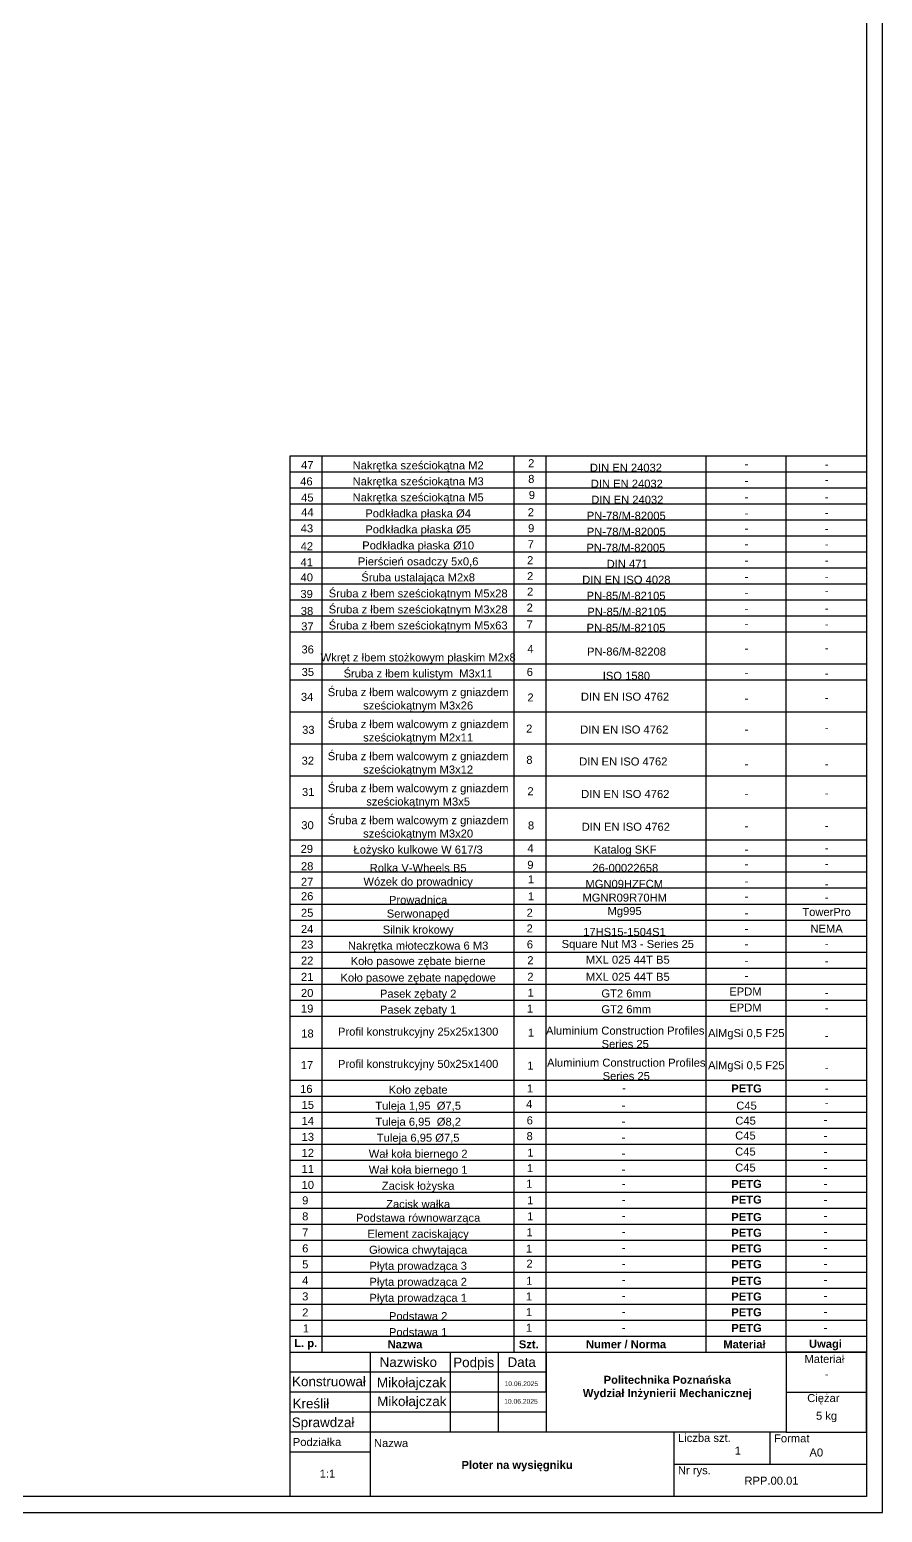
# Model space of a CAD drawing. Header units: millimetres. Extents: x 587 to 10361, y -8386 to 1488.
# Drawn here: x 8573.6 to 8840, y -6566.6 to -6103.5 of the extents above; entities that cross this region are included whole.
import ezdxf
from ezdxf.enums import TextEntityAlignment as Align

# ---------------------------------------------------------------- set-up
doc = ezdxf.new("R2010")
doc.units = ezdxf.units.MM
doc.layers.add('Gruba', color=7, linetype='Continuous', lineweight=30)
doc.layers.add('Wymiar', color=3, linetype='Continuous', lineweight=20)
doc.styles.add('arial_ttf', font='arial.ttf')
doc.styles.add('Inzynierka', font='arial.ttf')

msp = doc.modelspace()

# ---------------------------------------------------------------- linework, layer by layer
at = {"layer": 'Gruba'}
for p, q in [((8834.966, -5730.562), (8834.966, -6561.562)), ((8654.966, -6236.562), (8834.966, -6236.562)), ((8654.966, -6241.562), (8834.966, -6241.562)), ((8654.966, -6246.562), (8834.966, -6246.562)), ((8654.966, -6251.562), (8834.966, -6251.562)), ((8654.966, -6256.562), (8834.966, -6256.562)), ((8654.966, -6261.562), (8834.966, -6261.562)), ((8654.966, -6266.562), (8834.966, -6266.562)), ((8654.966, -6271.562), (8834.966, -6271.562)), ((8654.966, -6271.562), (8834.966, -6271.562)), ((8654.966, -6271.562), (8834.966, -6271.562)), ((8654.966, -6276.562), (8834.966, -6276.562)), ((8654.966, -6281.562), (8834.966, -6281.562)), ((8654.966, -6286.562), (8834.966, -6286.562)), ((8654.966, -6291.562), (8834.966, -6291.562)), ((8654.966, -6291.562), (8834.966, -6291.562)), ((8654.966, -6301.562), (8834.966, -6301.562)), ((8654.966, -6306.562), (8834.966, -6306.562)), ((8654.966, -6316.562), (8834.966, -6316.562)), ((8654.966, -6316.562), (8834.966, -6316.562)), ((8654.966, -6326.562), (8834.966, -6326.562)), ((8654.966, -6336.562), (8834.966, -6336.562)), ((8654.966, -6336.562), (8834.966, -6336.562)), ((8654.966, -6346.562), (8834.966, -6346.562)), ((8654.966, -6356.562), (8834.966, -6356.562)), ((8654.966, -6361.562), (8834.966, -6361.562)), ((8654.966, -6366.562), (8834.966, -6366.562)), ((8654.966, -6371.562), (8834.966, -6371.562)), ((8654.966, -6376.562), (8834.966, -6376.562)), ((8654.966, -6381.562), (8834.966, -6381.562)), ((8654.966, -6386.562), (8834.966, -6386.562)), ((8654.966, -6391.562), (8834.966, -6391.562)), ((8654.966, -6396.562), (8834.966, -6396.562)), ((8654.966, -6401.562), (8834.966, -6401.562)), ((8654.966, -6406.562), (8834.966, -6406.562)), ((8654.966, -6411.562), (8834.966, -6411.562)), ((8654.966, -6421.562), (8834.966, -6421.562)), ((8654.966, -6436.562), (8664.966, -6436.562)), ((8654.966, -6436.562), (8834.966, -6436.562)), ((8679.966, -6516.562), (8679.966, -6561.562)), ((8679.966, -6516.562), (8679.966, -6561.562)), ((8679.966, -6516.562), (8679.966, -6561.562)), ((8704.966, -6516.562), (8704.966, -6541.562)), ((8704.966, -6516.562), (8704.966, -6541.562)), ((8704.966, -6516.562), (8704.966, -6541.562)), ((8719.966, -6516.562), (8719.966, -6541.562)), ((8719.966, -6516.562), (8719.966, -6541.562)), ((8719.966, -6516.562), (8719.966, -6541.562)), ((8734.966, -6516.562), (8734.966, -6541.562)), ((8734.966, -6529.062), (8734.966, -6516.562)), ((8734.966, -6516.562), (8734.966, -6541.562)), ((8734.966, -6529.062), (8734.966, -6516.562)), ((8734.966, -6516.562), (8734.966, -6541.562)), ((8734.966, -6529.062), (8734.966, -6516.562)), ((8734.966, -6522.812), (8654.966, -6522.812)), ((8734.966, -6522.812), (8654.966, -6522.812)), ((8734.966, -6522.812), (8654.966, -6522.812)), ((8734.966, -6529.062), (8654.966, -6529.062)), ((8734.966, -6529.062), (8654.966, -6529.062)), ((8734.966, -6529.062), (8654.966, -6529.062)), ((8809.966, -6529.062), (8834.966, -6529.062)), ((8809.966, -6529.062), (8834.966, -6529.062)), ((8809.966, -6529.062), (8834.966, -6529.062)), ((8734.966, -6535.312), (8654.966, -6535.312)), ((8734.966, -6535.312), (8654.966, -6535.312)), ((8734.966, -6535.312), (8654.966, -6535.312)), ((8809.966, -6541.562), (8654.966, -6541.562)), ((8809.966, -6541.562), (8654.966, -6541.562)), ((8809.966, -6541.562), (8654.966, -6541.562)), ((8679.966, -6541.562), (8679.966, -6547.812)), ((8679.966, -6541.562), (8679.966, -6547.812)), ((8679.966, -6541.562), (8679.966, -6547.812)), ((8774.966, -6561.562), (8774.966, -6541.562)), ((8774.966, -6561.562), (8774.966, -6541.562)), ((8774.966, -6561.562), (8774.966, -6541.562)), ((8804.966, -6551.562), (8804.966, -6541.562)), ((8804.966, -6551.562), (8804.966, -6541.562)), ((8804.966, -6551.562), (8804.966, -6541.562)), ((8679.966, -6547.812), (8654.966, -6547.812)), ((8679.966, -6547.812), (8654.966, -6547.812)), ((8679.966, -6547.812), (8654.966, -6547.812)), ((8774.966, -6551.562), (8834.966, -6551.562)), ((8774.966, -6551.562), (8834.966, -6551.562)), ((8774.966, -6551.562), (8834.966, -6551.562)), ((8834.966, -6561.562), (7655.966, -6561.562))]:
    msp.add_line(p, q, dxfattribs=at)
at = {"layer": 'Gruba', "transparency": 33554687}
for p, q in [((8654.966, -6516.562), (8654.966, -6236.562)), ((8654.966, -6436.562), (8654.966, -6236.562)), ((8664.97, -6511.562), (8664.97, -6236.562)), ((8664.97, -6436.562), (8664.97, -6236.562)), ((8724.965, -6511.562), (8724.965, -6236.562)), ((8724.965, -6436.562), (8724.965, -6236.562)), ((8734.966, -6511.562), (8734.966, -6236.562)), ((8734.966, -6436.562), (8734.966, -6236.562)), ((8784.965, -6511.562), (8784.965, -6236.562)), ((8784.965, -6436.562), (8784.965, -6236.562)), ((8809.966, -6511.562), (8809.966, -6236.562)), ((8809.966, -6436.562), (8809.966, -6236.562)), ((8664.97, -6516.562), (8664.97, -6401.372)), ((8724.965, -6516.562), (8724.965, -6403.037)), ((8734.966, -6516.562), (8734.966, -6403.037)), ((8784.965, -6516.562), (8784.965, -6403.037)), ((8809.966, -6516.562), (8809.966, -6403.037))]:
    msp.add_line(p, q, dxfattribs=at)
at = {"layer": 'Gruba', "color": 7, "linetype": 'Continuous', "transparency": 33554687}
for p, q in [((8654.966, -6431.562), (8834.966, -6431.562)), ((8654.966, -6436.562), (8834.966, -6436.562)), ((8654.966, -6441.562), (8834.966, -6441.562)), ((8654.966, -6446.562), (8834.966, -6446.562)), ((8654.966, -6451.562), (8834.966, -6451.562)), ((8654.966, -6456.562), (8834.966, -6456.562)), ((8654.966, -6461.562), (8834.966, -6461.562)), ((8654.966, -6466.562), (8834.966, -6466.562)), ((8654.966, -6471.562), (8834.966, -6471.562)), ((8654.966, -6476.562), (8834.966, -6476.562)), ((8654.966, -6481.562), (8834.966, -6481.562)), ((8654.966, -6486.562), (8834.966, -6486.562)), ((8654.966, -6491.562), (8834.966, -6491.562)), ((8654.966, -6496.562), (8834.966, -6496.562)), ((8654.966, -6501.562), (8834.966, -6501.562)), ((8654.966, -6506.562), (8834.966, -6506.562)), ((8654.966, -6511.562), (8834.966, -6511.562))]:
    msp.add_line(p, q, dxfattribs=at)
at = {"layer": 'Gruba'}
for points in [[(7650.966, -6566.562), (8839.966, -6566.562), (8839.966, -5725.562), (7650.966, -5725.562)], [(8834.966, -6561.562), (8654.966, -6561.562), (8654.966, -6516.562), (8834.966, -6516.562)], [(8834.966, -6561.562), (8654.966, -6561.562), (8654.966, -6516.562), (8834.966, -6516.562)], [(8834.966, -6516.562), (8809.966, -6516.562), (8809.966, -6541.562), (8834.966, -6541.562)], [(8834.966, -6516.562), (8809.966, -6516.562), (8809.966, -6541.562), (8834.966, -6541.562)], [(8834.966, -6516.562), (8809.966, -6516.562), (8809.966, -6541.562), (8834.966, -6541.562)], [(8834.966, -6516.562), (8809.966, -6516.562), (8809.966, -6541.562), (8834.966, -6541.562)]]:
    msp.add_lwpolyline(points, close=True, dxfattribs=at)

# ---------------------------------------------------------------- texts
at = {"layer": 'Gruba', "color": 7, "style": 'arial_ttf'}
for s, height, p in [('Nazwisko', 3, (8682.932, -6518.153)), ('Podpis', 3, (8705.915, -6518.222)), ('Data', 3, (8722.888, -6518.15)), ('Materiał', 2.5, (8815.641, -6517.406)), ('Konstruował', 3, (8655.579, -6524.175)), ('Kreślił', 3, (8655.735, -6531.076)), ('Ciężar', 2.5, (8816.494, -6529.619)), ('Sprawdzał', 3, (8655.489, -6536.949)), ('Podziałka', 2.5, (8655.81, -6543.339)), ('Format', 2.5, (8806.144, -6542.181)), ('Nazwa', 2.5, (8681.173, -6543.675)), ('Nr rys.', 2.5, (8776.112, -6552.154))]:
    msp.add_text(s, height=height, dxfattribs=at).set_placement(p, align=Align.TOP_LEFT)
at = {"layer": 'Gruba', "width": 39.17918, "attachment_point": 1, "style": 'Inzynierka'}
for s, insert, char_height in [('2', (8729.333, -6237.633), 2.5), ('47', (8658.393, -6238.201), 2.5), ('46', (8658.13, -6243.312), 2.5), ('8', (8729.333, -6242.545), 2.5), ('45', (8658.424, -6248.36), 2.5), ('9', (8729.525, -6247.554), 2.5), ('44', (8658.424, -6252.959), 2.5), ('2', (8729.209, -6252.949), 2.5), ('43', (8658.277, -6257.994), 2.5), ('9', (8729.314, -6257.945), 2.5), ('42', (8658.258, -6263.57), 2.5), ('7', (8729.162, -6262.959), 2.5), ('41', (8658.222, -6268.581), 2.5), ('2', (8728.998, -6267.921), 2.5), ('40', (8658.233, -6273.293), 2.5), ('2', (8728.983, -6272.911), 2.5), ('39', (8658.185, -6278.482), 2.5), ('2', (8728.983, -6277.753), 2.5), ('38', (8658.313, -6283.787), 2.5), ('2', (8728.863, -6282.717), 2.5), ('37', (8658.444, -6288.58), 2.5), ('7', (8728.836, -6288.013), 2.5), ('36', (8658.514, -6295.808), 2.5), ('4', (8729.06, -6295.648), 2.5), ('35', (8658.567, -6302.835), 2.5), ('6', (8728.889, -6302.835), 2.5), ('34', (8658.356, -6310.612), 2.5), ('2', (8729.093, -6310.801), 2.5), ('33', (8658.726, -6320.915), 2.5), ('2', (8728.695, -6320.529), 2.5), ('8', (8728.751, -6330.286), 2.5), ('32', (8658.57, -6330.543), 2.5), ('31', (8658.675, -6340.318), 2.5), ('2', (8729.1, -6340.093), 2.5), ('30', (8658.466, -6350.694), 2.5), ('8', (8729.257, -6350.773), 2.5), ('29', (8658.253, -6358.098), 2.5), ('4', (8729.086, -6357.902), 2.5), ('28', (8658.359, -6363.514), 2.5), ('9', (8729.058, -6363.062), 2.5), ('27', (8658.359, -6368.37), 2.5), ('1', (8729.239, -6367.609), 2.5), ('26', (8658.359, -6372.875), 2.5), ('1', (8729.239, -6372.914), 2.5), ('25', (8658.359, -6378.057), 2.5), ('2', (8728.846, -6378.028), 2.5), ('24', (8658.359, -6383.121), 2.5), ('2', (8728.846, -6382.941), 2.5), ('23', (8658.359, -6387.97), 2.5), ('6', (8728.911, -6387.919), 2.5), ('22', (8658.359, -6392.977), 2.5), ('2', (8729.072, -6392.865), 2.5), ('21', (8658.359, -6398.06), 2.5), ('2', (8729.072, -6398.029), 2.5), ('20', (8658.359, -6403.085), 2.5), ('1', (8729.137, -6403.01), 2.5), ('19', (8658.359, -6407.968), 2.5), ('1', (8728.943, -6407.982), 2.5), ('18', (8658.448, -6415.755), 2.5), ('1', (8729.267, -6415.48), 2.5), ('17', (8658.295, -6425.607), 2.5), ('1', (8729.074, -6425.753), 2.5), ('16', (8658.099, -6433.062), 2.5), ('1', (8728.944, -6432.92), 2.5), ('15', (8658.559, -6438.037), 2.5), ('4', (8728.68, -6437.803), 2.5), ('14', (8658.559, -6443.037), 2.5), ('6', (8728.873, -6442.891), 2.5), ('13', (8658.559, -6448.037), 2.5), ('8', (8728.821, -6447.81), 2.5), ('12', (8658.559, -6453.037), 2.5), ('1', (8729.073, -6452.94), 2.5), ('11', (8658.559, -6458.037), 2.5), ('1', (8728.946, -6457.805), 2.5), ('10', (8658.559, -6463.037), 2.5), ('1', (8728.694, -6462.677), 2.5), ('9', (8658.737, -6467.867), 2.5), ('1', (8729.01, -6467.858), 2.5), ('8', (8658.737, -6472.867), 2.5), ('1', (8729.01, -6472.855), 2.5), ('7', (8658.737, -6477.867), 2.5), ('1', (8728.802, -6477.853), 2.5), ('6', (8658.737, -6482.867), 2.5), ('1', (8728.644, -6482.948), 2.5), ('2', (8728.796, -6487.618), 2.5), ('5', (8658.737, -6487.867), 2.5), ('4', (8658.737, -6492.867), 2.5), ('1', (8728.706, -6492.995), 2.5), ('3', (8658.737, -6497.867), 2.5), ('1', (8728.612, -6497.88), 2.5), ('2', (8658.737, -6502.867), 2.5), ('1', (8728.612, -6502.772), 2.5), ('1', (8658.939, -6507.867), 2.5), ('1', (8728.612, -6507.663), 2.5), ('10.06.2025', (8721.957, -6525.619), 1.5), ('10.06.2025', (8721.847, -6531.142), 1.5), ('1', (8793.847, -6546.038), 2.5), ('1:1', (8664.215, -6553.227), 2.5)]:
    msp.add_mtext(s, dxfattribs=dict(at, insert=insert, char_height=char_height))
at = {"layer": 'Gruba', "char_height": 2.5, "style": 'Inzynierka'}
for s, width, insert, attachment_point in [('\\pxsm1,qc;Nakrętka sześciokątna M2', 59.99546, (8664.97, -6241.562), 7), ('\\pxsm1,qc;DIN EN 24032', 59.99546, (8729.875, -6241.562), 7), ('\\pxsm1,qc;Nakrętka sześciokątna M3', 59.99546, (8664.97, -6246.562), 7), ('\\pxsm1,qc;DIN EN 24032', 59.99546, (8730.148, -6246.562), 7), ('\\pxsm1,qc;Nakrętka sześciokątna M5', 59.99546, (8664.97, -6251.562), 7), ('\\pxsm1,qc;DIN EN 24032', 59.99546, (8730.316, -6251.562), 7), ('\\pxsm1,qc;Podkładka płaska %%C4', 59.99546, (8664.97, -6256.562), 7), ('\\pxsm1,qc;PN-78/M-82005', 59.99546, (8729.977, -6256.562), 7), ('\\pxsm1,qc;Podkładka płaska %%C5', 59.99546, (8664.97, -6261.562), 7), ('\\pxsm1,qc;PN-78/M-82005', 59.99546, (8729.977, -6261.562), 7), ('\\pxsm1,qc;Podkładka płaska %%C10', 59.99546, (8664.97, -6266.562), 7), ('\\pxsm1,qc;PN-78/M-82005', 59.99546, (8729.865, -6266.562), 7), ('\\pxsm1,qc;Pierścień osadczy 5x0,6', 59.99546, (8664.97, -6271.562), 7), ('\\pxsm1,qc;DIN 471', 59.99546, (8730.264, -6271.562), 7), ('\\pxsm1,qc;Śruba ustalająca M2x8', 59.99546, (8664.97, -6276.562), 7), ('\\pxsm1,qc;DIN EN ISO 4028', 59.99546, (8730.004, -6276.562), 7), ('\\pxsm1,qc;Śruba z łbem sześciokątnym M5x28', 59.99546, (8664.97, -6281.562), 7), ('\\pxsm1,qc;PN-85/M-82105', 59.99546, (8729.911, -6281.562), 7), ('\\pxsm1,qc;Śruba z łbem sześciokątnym M3x28', 59.99546, (8664.97, -6286.562), 7), ('\\pxsm1,qc;PN-85/M-82105', 59.99546, (8730.121, -6286.562), 7), ('\\pxsm1,qc;Śruba z łbem sześciokątnym M5x63', 59.99546, (8664.97, -6291.562), 7), ('\\pxsm1,qc;PN-85/M-82105', 59.99546, (8729.898, -6291.562), 7), ('\\pxsm1,qc;PN-86/M-82208', 59.99546, (8730.056, -6298.995), 7), ('\\pxsm1,qc;Wkręt z łbem stożkowym płaskim M2x8', 59.99546, (8664.97, -6301.562), 7), ('\\pxsm1,qc;Śruba z łbem kulistym  M3x11', 59.99546, (8664.97, -6306.562), 7), ('\\pxsm1,qc; ISO 1580', 59.99546, (8729.534, -6306.562), 7), ('\\pxsm1,qc;Śruba z łbem walcowym z gniazdem sześciokątnym M3x26', 59.99546, (8664.97, -6316.562), 7), ('\\pxsm1,qc;DIN EN ISO 4762', 59.99546, (8729.588, -6313.085), 7), ('\\pxsm1,qc;Śruba z łbem walcowym z gniazdem sześciokątnym M2x11', 59.99546, (8664.97, -6326.562), 7), ('\\pxsm1,qc;DIN EN ISO 4762', 59.99546, (8729.367, -6323.352), 7), ('\\pxsm1,qc;Śruba z łbem walcowym z gniazdem sześciokątnym M3x12', 59.99546, (8664.97, -6336.562), 7), ('\\pxsm1,qc;DIN EN ISO 4762', 59.99546, (8729.055, -6333.334), 7), ('\\pxsm1,qc;Śruba z łbem walcowym z gniazdem sześciokątnym M3x5', 59.99546, (8664.97, -6346.562), 7), ('\\pxsm1,qc;DIN EN ISO 4762', 59.99546, (8729.668, -6343.473), 7), ('\\pxsm1,qc;Śruba z łbem walcowym z gniazdem sześciokątnym M3x20', 59.99546, (8664.97, -6356.562), 7), ('\\pxsm1,qc;DIN EN ISO 4762', 59.99546, (8729.832, -6353.722), 7), ('\\pxsm1,qc;Łożysko kulkowe W 617/3', 59.99546, (8664.97, -6361.562), 7), ('\\pxsm1,qc;Katalog SKF', 59.99546, (8729.603, -6361.562), 7), ('\\pxsm1,qc;Rolka V-Wheels B5', 59.99546, (8664.97, -6366.562), 7), ('\\pxsm1,qc;26-00022658', 59.99546, (8729.676, -6366.562), 7), ('\\pxsm1,qc;Wózek do prowadnicy', 59.99546, (8664.97, -6371.562), 7), ('\\pxsm1,qc;MGN09HZFCM', 59.99546, (8729.349, -6371.562), 7), ('\\pxsm1,qc;Prowadnica', 59.99546, (8664.97, -6376.562), 7), ('\\pxsm1,qc;MGNR09R70HM', 59.99546, (8729.5, -6375.853), 7), ('\\pxsm1,qc;Serwonapęd', 59.99546, (8664.97, -6381.562), 7), ('\\pxsm1,qc;Mg995', 59.99546, (8729.454, -6380.741), 7), ('\\pxsm1,qc;Silnik krokowy', 59.99546, (8664.97, -6386.562), 7), ('\\pxsm1,qc;17HS15-1504S1', 59.99546, (8729.426, -6386.562), 7), ('\\pxsm1,qc;Nakrętka młoteczkowa 6 M3', 59.99546, (8664.97, -6391.562), 7), ('\\pxqc; Square Nut M3 - Series 25', 49.99959, (8734.966, -6387.787), 1), ('\\pxsm1,qc;Koło pasowe zębate bierne ', 59.99546, (8664.97, -6396.372), 7), ('\\pxqc; MXL 025 44T B5', 49.99959, (8734.966, -6392.702), 1), ('\\pxsm1,qc;Koło pasowe zębate napędowe ', 59.99546, (8664.97, -6401.562), 7), ('\\pxqc; MXL 025 44T B5', 49.99959, (8734.966, -6398.037), 1), ('\\pxsm1,qc;Pasek zębaty 2', 59.99546, (8664.97, -6406.562), 7), ('\\pxqc;GT2 6mm', 49.99959, (8734.966, -6403.249), 1), ('\\pxsm1,qc;Pasek zębaty 1', 59.99546, (8664.97, -6411.562), 7), ('\\pxqc;GT2 6mm', 49.99959, (8734.966, -6408.186), 1), ('\\pxsm1,qc;Profil konstrukcyjny 25x25x1300', 59.99546, (8664.97, -6418.421), 7), ('\\pxsm1,qc;Aluminium Construction Profiles Series 25', 59.99546, (8729.652, -6421.562), 7), ('\\pxqc;AlMgSi 0,5 F25', 25.00041, (8784.965, -6415.619), 1), ('\\pxsm1,qc;Profil konstrukcyjny 50x25x1400', 59.99546, (8664.97, -6428.487), 7), ('\\pxsm1,qc;Aluminium Construction Profiles Series 25', 59.99546, (8729.975, -6431.562), 7), ('\\pxqc;AlMgSi 0,5 F25', 25.00041, (8784.965, -6425.669), 1), ('\\pxsm1,qc;Koło zębate', 59.99546, (8664.97, -6436.562), 7), ('\\pxsm1,qc;Tuleja 1,95  %%C7,5', 59.99546, (8664.97, -6441.562), 7), ('\\pxsm1,qc;Tuleja 6,95  %%C8,2', 59.99546, (8664.97, -6446.562), 7), ('\\pxsm1,qc;Tuleja 6,95 %%C7,5', 59.99546, (8664.97, -6451.562), 7), ('\\pxsm1,qc;Wał koła biernego 2', 59.99546, (8664.97, -6456.562), 7), ('\\pxsm1,qc;Wał koła biernego 1', 59.99546, (8664.97, -6461.562), 7), ('\\pxsm1,qc;Zacisk łożyska', 59.99546, (8664.97, -6466.562), 7), ('\\pxsm1,qc;Zacisk wałka', 59.99546, (8664.97, -6471.562), 7), ('\\pxsm1,qc;Podstawa równowarząca', 59.99546, (8664.97, -6476.562), 7), ('\\pxsm1,qc;Element zaciskający', 59.99546, (8664.97, -6481.562), 7), ('\\pxsm1,qc;Głowica chwytająca', 59.99546, (8664.97, -6486.562), 7), ('\\pxsm1,qc;Płyta prowadząca 3', 59.99546, (8664.97, -6491.562), 7), ('\\pxsm1,qc;Płyta prowadząca 2', 59.99546, (8664.97, -6496.562), 7), ('\\pxsm1,qc;Płyta prowadząca 1', 59.99546, (8664.97, -6501.562), 7), ('\\pxsm1,qc;Podstawa 2', 59.99546, (8664.97, -6506.562), 7), ('\\pxsm1,qc;Podstawa 1', 59.99546, (8664.97, -6511.562), 7), ('Liczba szt.', 17.01044, (8776.13, -6542.061), 1)]:
    msp.add_mtext_dynamic_manual_height_columns(s, width=width, gutter_width=12.5, heights=[0], dxfattribs=dict(at, insert=insert, attachment_point=attachment_point))
at = {"layer": 'Gruba', "transparency": 33554687, "char_height": 2.5, "attachment_point": 5, "style": 'Inzynierka'}
for s, insert, width in [('-', (8797.539, -6239.112), 25.14758), ('-', (8822.539, -6239.215), 25.14758), ('-', (8797.539, -6244.319), 25.14758), ('-', (8822.539, -6244.009), 25.14758), ('-', (8797.539, -6249.382), 25.14758), ('-', (8822.539, -6249.451), 25.14758), ('-', (8797.539, -6254.456), 25.14758), ('-', (8822.539, -6254.312), 25.14758), ('-', (8797.539, -6259.174), 25.14758), ('-', (8822.539, -6259.278), 25.14758), ('-', (8797.539, -6264.062), 25.14758), ('-', (8822.539, -6264.141), 25.14758), ('-', (8797.539, -6269.169), 25.14758), ('-', (8822.539, -6269.169), 25.14758), ('-', (8797.539, -6274.271), 25.14758), ('-', (8822.539, -6274.34), 25.14758), ('-', (8797.539, -6279.237), 25.14758), ('-', (8822.539, -6278.721), 25.14758), ('-', (8797.539, -6284.338), 25.14758), ('-', (8822.539, -6284.201), 25.14758), ('-', (8797.539, -6288.92), 25.14758), ('-', (8822.539, -6289.125), 25.14758), ('-', (8797.539, -6296.661), 25.14758), ('-', (8822.539, -6296.593), 25.14758), ('-', (8797.539, -6304.218), 25.14758), ('-', (8822.539, -6304.457), 25.14758), ('-', (8797.539, -6312.297), 25.14758), ('-', (8822.539, -6312.123), 25.14758), ('-', (8797.539, -6321.959), 25.14758), ('-', (8822.539, -6321.526), 25.14758), ('-', (8797.539, -6332.812), 25.14758), ('-', (8822.539, -6332.812), 25.14758), ('-', (8797.539, -6342.023), 25.14758), ('-', (8822.539, -6341.914), 25.14758), ('-', (8797.539, -6352.161), 25.14758), ('-', (8822.539, -6352.052), 25.14758), ('-', (8797.539, -6359.427), 25.14758), ('-', (8822.539, -6359.048), 25.14758), ('-', (8797.539, -6364.037), 25.14758), ('-', (8822.539, -6363.928), 25.14758), ('-', (8797.539, -6369.399), 25.14758), ('-', (8822.539, -6370.312), 25.14758), ('-', (8797.539, -6374.166), 25.14758), ('-', (8822.539, -6374.437), 25.14758), ('-', (8797.539, -6379.38), 25.14758), ('TowerPro', (8822.539, -6379.062), 25.14758), ('-', (8797.539, -6384.255), 25.14758), ('NEMA', (8822.539, -6384.255), 25.14758), ('-', (8797.539, -6389.022), 25.14758), ('-', (8822.539, -6388.968), 25.14758), ('-', (8797.539, -6394.287), 25.14758), ('-', (8822.539, -6394.341), 25.14758), ('-', (8797.539, -6398.945), 25.14758), ('EPDM', (8797.201, -6403.888), 25.14758), ('-', (8822.539, -6404.206), 25.14758), ('EPDM', (8797.201, -6408.888), 25.14758), ('-', (8822.539, -6409.027), 25.14758), ('-', (8822.539, -6417.647), 25.14758), ('-', (8822.539, -6427.697), 25.14758), ('-', (8759.297, -6434.021), 25.14758), ('{\\fArial|b1|i0|c238|p34;PETG}', (8797.539, -6434.188), 25.14758), ('-', (8822.539, -6434.123), 25.14758), ('-', (8759.119, -6439.395), 25.14758), ('C45', (8797.539, -6439.542), 25.14758), ('-', (8822.539, -6438.635), 25.14758), ('-', (8759.119, -6444.395), 25.14758), ('C45', (8797.239, -6444.241), 25.14758), ('-', (8822.201, -6443.888), 25.14758), ('-', (8759.119, -6449.395), 25.14758), ('C45', (8797.201, -6448.888), 25.14758), ('-', (8822.201, -6448.888), 25.14758), ('-', (8759.119, -6454.395), 25.14758), ('C45', (8797.201, -6453.888), 25.14758), ('-', (8822.201, -6453.888), 25.14758), ('-', (8759.119, -6459.395), 25.14758), ('C45', (8797.201, -6458.888), 25.14758), ('-', (8822.201, -6458.888), 25.14758), ('-', (8759.203, -6463.855), 25.14758), ('{\\fArial|b1|i0|c238|p34;PETG}', (8797.539, -6463.994), 25.14758), ('-', (8822.201, -6463.888), 25.14758), ('-', (8759.203, -6468.855), 25.14758), ('{\\fArial|b1|i0|c238|p34;PETG}', (8797.539, -6468.895), 25.14758), ('-', (8822.201, -6468.888), 25.14758), ('{\\fArial|b1|i0|c238|p34;PETG}', (8797.539, -6474.363), 25.14758), ('-', (8759.203, -6473.855), 25.14758), ('{\\fArial|b1|i0|c238|p34;PETG}', (8797.539, -6479.264), 25.14758), ('-', (8822.201, -6473.888), 25.14758), ('-', (8759.203, -6478.855), 25.14758), ('{\\fArial|b1|i0|c238|p34;PETG}', (8797.539, -6484.165), 25.14758), ('-', (8822.201, -6478.888), 25.14758), ('-', (8759.203, -6483.855), 25.14758), ('{\\fArial|b1|i0|c238|p34;PETG}', (8797.539, -6489.066), 25.14758), ('-', (8822.201, -6483.888), 25.14758), ('-', (8759.203, -6488.855), 25.14758), ('-', (8822.201, -6488.888), 25.14758), ('-', (8759.203, -6493.855), 25.14758), ('{\\fArial|b1|i0|c238|p34;PETG}', (8797.539, -6494.272), 25.14758), ('-', (8822.201, -6493.888), 25.14758), ('-', (8759.203, -6498.855), 25.14758), ('{\\fArial|b1|i0|c238|p34;PETG}', (8797.539, -6499.173), 25.14758), ('-', (8822.201, -6498.888), 25.14758), ('-', (8759.203, -6503.855), 25.14758), ('{\\fArial|b1|i0|c238|p34;PETG}', (8797.539, -6504.074), 25.14758), ('-', (8822.201, -6503.888), 25.14758), ('-', (8759.203, -6508.855), 25.14758), ('{\\fArial|b1|i0|c238|p34;PETG}', (8797.539, -6508.975), 25.14758), ('-', (8822.201, -6508.888), 25.14758), ('{\\fArial|b1|i0|c238|p34;L. p.}', (8659.847, -6514.085), 25.14758), ('{\\fArial|b1|i0|c238|p34;Nazwa}', (8690.863, -6514.085), 25.14758), ('{\\fArial|b1|i0|c238|p34;Szt.}', (8729.519, -6514.085), 25.14758), ('{\\fArial|b1|i0|c238|p34;Numer / Norma}', (8759.905, -6514.085), 25.14758), ('{\\fArial|b1|i0|c238|p34;Materiał}', (8796.895, -6514.085), 25.14758), ('{\\fArial|b1|i0|c238|p34;Uwagi}', (8822.201, -6514.31), 25.14758), ('{\\fArial|b1|i0|c238|p34;Politechnika Poznańska\\PWydział Inżynierii Mechanicznej}', (8772.799, -6527.624), 73.53749), ('-', (8822.539, -6523.372), 25.14758), ('5 kg', (8822.539, -6536.767), 25.14758), ('A0', (8819.327, -6547.888), 25.14758), ('{\\fArial|b1|i0|c238|p34;Ploter na wysięgniku}', (8725.863, -6552.128), 73.53749), ('RPP.00.01', (8805.335, -6556.693), 34.25803)]:
    msp.add_mtext(s, dxfattribs=dict(at, insert=insert, width=width))
at = {"layer": 'Wymiar', "color": 7, "style": 'arial_ttf'}
for s, height, p in [('Nazwisko', 3, (8682.932, -6518.153)), ('Podpis', 3, (8705.915, -6518.222)), ('Data', 3, (8722.888, -6518.15)), ('Materiał', 2.5, (8815.641, -6517.406)), ('Konstruował', 3, (8655.579, -6524.175)), ('Mikołajczak', 3, (8682.098, -6524.498)), ('Kreślił', 3, (8655.735, -6531.076)), ('Mikołajczak', 3, (8682.153, -6530.385)), ('Ciężar', 2.5, (8816.494, -6529.619)), ('Sprawdzał', 3, (8655.489, -6536.949)), ('Podziałka', 2.5, (8655.81, -6543.339)), ('Format', 2.5, (8806.144, -6542.181)), ('Nazwa', 2.5, (8681.173, -6543.675)), ('Nr rys.', 2.5, (8776.112, -6552.154))]:
    msp.add_text(s, height=height, dxfattribs=at).set_placement(p, align=Align.TOP_LEFT)

doc.saveas('drawing.dxf')
